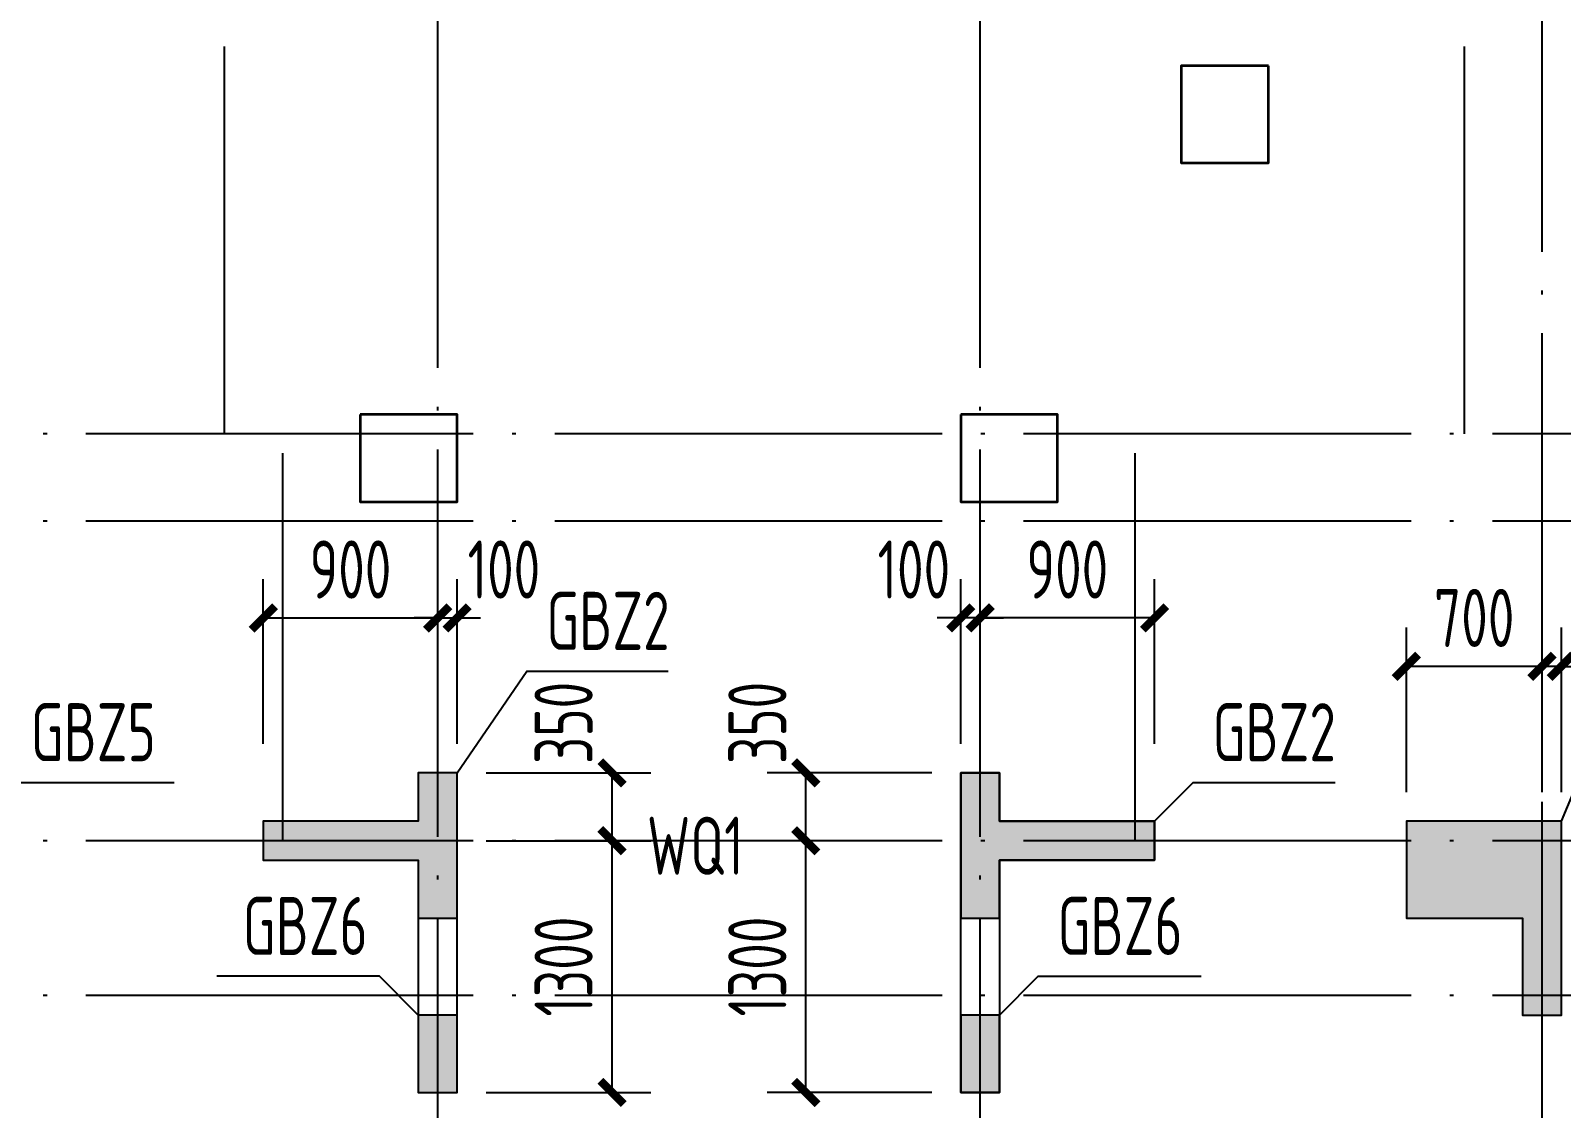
# Model space of a CAD drawing. Extents: x -1712635 to -854203, y -534641 to -21985.
# Drawn here: x -1324721 to -1316820, y -73270 to -67706 of the extents above; entities that cross this region are included whole.
import ezdxf
from ezdxf.enums import TextEntityAlignment as Align

# ---------------------------------------------------------------- set-up
doc = ezdxf.new("R2010")
doc.units = 0
doc.header["$LTSCALE"] = 1000
doc.linetypes.add('DOTE', pattern=[2.42, 2, -0.2, 0.02, -0.2])
doc.layers.get('0').update_dxf_attribs({"linetype": 'CONTINUOUS'})
doc.layers.get('Defpoints').update_dxf_attribs({"linetype": 'CONTINUOUS'})
for name, color, linetype in [('A-DOTE', 10, 'DOTE'), ('COLU_DE_TEXT', 7, 'CONTINUOUS'), ('LABEL', 1, 'CONTINUOUS'), ('S-Q墙实线', 6, 'CONTINUOUS'), ('S-Q墙标注', 3, 'CONTINUOUS'), ('S-X详图填充', 252, 'CONTINUOUS'), ('S-X详图实线', 4, 'CONTINUOUS'), ('S-Z柱实线', 6, 'CONTINUOUS')]:
    doc.layers.add(name, color=color, linetype=linetype)
doc.styles.add('TSSD_REIN', font='tssdeng.shx', dxfattribs={"width": 0.7, "height": 300, "bigfont": 'tssdchn.shx'})
doc.styles.add('结构文字', font='zstxt.shx', dxfattribs={"width": 0.7, "bigfont": 'zshz.shx'})
doc.dimstyles.new('STRUCK', dxfattribs={"dimtxt": 400, "dimasz": 121, "dimexe": 200, "dimexo": 150, "dimgap": 115, "dimtad": 1, "dimdec": 0, "dimdsep": 46, "dimtxsty": '结构文字', "dimblk": 'ARCHTICK', "dimcen": 400, "dimclrd": 3, "dimclre": 3, "dimclrt": 7, "dimadec": 0, "dimazin": 0, "dimtfac": 1, "dimtdec": 0, "dimtix": 1, "dimtmove": 2, "dimatfit": 3, "dimldrblk": '_DIMX', "dimfxl": 0, "dimtolj": 1, "dimtzin": 0, "dimarcsym": 0})

# ---------------------------------------------------------------- blocks, each defined once
blk = doc.blocks.new('_ArchTick')
at = {"color": 0, "const_width": 0.35}
blk.add_lwpolyline([(-0.5, -0.5), (0.5, 0.5)], dxfattribs=at)
blk = doc.blocks.new('*D545')
at = {"layer": 'Defpoints', "color": 0}
for p in [(-1319819.6, -70738), (-1319819.6, -71538), (-1318919.5, -71538)]:
    blk.add_point(p, dxfattribs=at)
at = {"layer": 'S-Q墙标注', "color": 3, "lineweight": -2}
for p, q in [((-1319819.6, -71388), (-1319819.6, -70538)), ((-1318919.5, -71388), (-1318919.5, -70538)), ((-1318919.5, -70738), (-1319819.6, -70738))]:
    blk.add_line(p, q, dxfattribs=at)
at = {"layer": 'S-Q墙标注', "color": 3, "lineweight": -2, "xscale": 121, "yscale": 121, "zscale": 121, "rotation": 180}
blk.add_blockref('_ArchTick', (-1319819.6, -70738), dxfattribs=at)
at = {"layer": 'S-Q墙标注', "color": 3, "lineweight": -2, "xscale": 121, "yscale": 121, "zscale": 121}
blk.add_blockref('_ArchTick', (-1318919.5, -70738), dxfattribs=at)
at = {"layer": 'S-Q墙标注', "color": 7, "insert": (-1319369.6, -70488), "char_height": 300, "attachment_point": 5, "style": 'TSSD_REIN'}
blk.add_mtext('\\A1;900', dxfattribs=at)
blk = doc.blocks.new('_DIMX')
blk.add_line((-150, 0), (150, 0))
at = {"const_width": 50}
blk.add_lwpolyline([(-70, -70), (70, 70)], dxfattribs=at)
blk = doc.blocks.new('*D546')
at = {"layer": 'Defpoints', "color": 0}
for p in [(-1319919.7, -70738), (-1319919.7, -71538), (-1319819.6, -71538)]:
    blk.add_point(p, dxfattribs=at)
at = {"layer": 'S-Q墙标注', "color": 3, "lineweight": -2}
for p, q in [((-1319919.7, -71388), (-1319919.7, -70538)), ((-1319819.6, -71388), (-1319819.6, -70538)), ((-1319919.7, -70738), (-1320040.7, -70738)), ((-1319819.6, -70738), (-1319919.7, -70738)), ((-1319819.6, -70738), (-1319698.6, -70738))]:
    blk.add_line(p, q, dxfattribs=at)
at = {"layer": 'S-Q墙标注', "color": 3, "lineweight": -2, "xscale": 121, "yscale": 121, "zscale": 121}
blk.add_blockref('_ArchTick', (-1319919.7, -70738), dxfattribs=at)
at = {"layer": 'S-Q墙标注', "color": 3, "lineweight": -2, "xscale": 121, "yscale": 121, "zscale": 121, "rotation": 180}
blk.add_blockref('_ArchTick', (-1319819.6, -70738), dxfattribs=at)
at = {"layer": 'S-Q墙标注', "color": 7, "insert": (-1320161.6, -70488), "char_height": 300, "attachment_point": 5, "style": 'TSSD_REIN'}
blk.add_mtext('\\A1;100', dxfattribs=at)
blk = doc.blocks.new('*D547')
at = {"layer": 'Defpoints', "color": 0}
for p in [(-1322619.7, -70738), (-1323519.8, -71538), (-1322619.7, -71538)]:
    blk.add_point(p, dxfattribs=at)
at = {"layer": 'S-Q墙标注', "color": 3, "lineweight": -2}
for p, q in [((-1323519.8, -71388), (-1323519.8, -70538)), ((-1322619.7, -71388), (-1322619.7, -70538)), ((-1323519.8, -70738), (-1322619.7, -70738))]:
    blk.add_line(p, q, dxfattribs=at)
at = {"layer": 'S-Q墙标注', "color": 3, "lineweight": -2, "xscale": 121, "yscale": 121, "zscale": 121, "rotation": 180}
blk.add_blockref('_ArchTick', (-1323519.8, -70738), dxfattribs=at)
at = {"layer": 'S-Q墙标注', "color": 3, "lineweight": -2, "xscale": 121, "yscale": 121, "zscale": 121}
blk.add_blockref('_ArchTick', (-1322619.7, -70738), dxfattribs=at)
at = {"layer": 'S-Q墙标注', "color": 7, "insert": (-1323069.7, -70488), "char_height": 300, "attachment_point": 5, "style": 'TSSD_REIN'}
blk.add_mtext('\\A1;900', dxfattribs=at)
blk = doc.blocks.new('*D548')
at = {"layer": 'Defpoints', "color": 0}
for p in [(-1322519.7, -70738), (-1322619.7, -71538), (-1322519.7, -71538)]:
    blk.add_point(p, dxfattribs=at)
at = {"layer": 'S-Q墙标注', "color": 3, "lineweight": -2}
for p, q in [((-1322619.7, -71388), (-1322619.7, -70538)), ((-1322519.7, -71388), (-1322519.7, -70538)), ((-1322619.7, -70738), (-1322740.7, -70738)), ((-1322619.7, -70738), (-1322519.7, -70738)), ((-1322519.7, -70738), (-1322398.7, -70738))]:
    blk.add_line(p, q, dxfattribs=at)
at = {"layer": 'S-Q墙标注', "color": 3, "lineweight": -2, "xscale": 121, "yscale": 121, "zscale": 121}
blk.add_blockref('_ArchTick', (-1322619.7, -70738), dxfattribs=at)
at = {"layer": 'S-Q墙标注', "color": 3, "lineweight": -2, "xscale": 121, "yscale": 121, "zscale": 121, "rotation": 180}
blk.add_blockref('_ArchTick', (-1322519.7, -70738), dxfattribs=at)
at = {"layer": 'S-Q墙标注', "color": 7, "insert": (-1322277.7, -70488), "char_height": 300, "attachment_point": 5, "style": 'TSSD_REIN'}
blk.add_mtext('\\A1;100', dxfattribs=at)
blk = doc.blocks.new('*D657')
at = {"layer": 'Defpoints', "color": 0}
for p in [(-1316919.7, -70988), (-1316919.7, -71788), (-1316819.7, -71788)]:
    blk.add_point(p, dxfattribs=at)
at = {"layer": 'S-Q墙标注', "color": 3, "lineweight": -2}
for p, q in [((-1316919.7, -71638), (-1316919.7, -70788)), ((-1316819.7, -71638), (-1316819.7, -70788)), ((-1316919.7, -70988), (-1317040.7, -70988)), ((-1316819.7, -70988), (-1316919.7, -70988)), ((-1316819.7, -70988), (-1316698.7, -70988))]:
    blk.add_line(p, q, dxfattribs=at)
at = {"layer": 'S-Q墙标注', "color": 3, "lineweight": -2, "xscale": 121, "yscale": 121, "zscale": 121}
blk.add_blockref('_ArchTick', (-1316919.7, -70988), dxfattribs=at)
at = {"layer": 'S-Q墙标注', "color": 3, "lineweight": -2, "xscale": 121, "yscale": 121, "zscale": 121, "rotation": 180}
blk.add_blockref('_ArchTick', (-1316819.7, -70988), dxfattribs=at)
at = {"layer": 'S-Q墙标注', "color": 7, "insert": (-1316577.7, -70738), "char_height": 300, "attachment_point": 5, "style": 'TSSD_REIN'}
blk.add_mtext('\\A1;100', dxfattribs=at)
blk = doc.blocks.new('*D658')
at = {"layer": 'Defpoints', "color": 0}
for p in [(-1317619.6, -70988), (-1317619.6, -71788), (-1316919.7, -71788)]:
    blk.add_point(p, dxfattribs=at)
at = {"layer": 'S-Q墙标注', "color": 3, "lineweight": -2}
for p, q in [((-1317619.6, -71638), (-1317619.6, -70788)), ((-1316919.7, -71638), (-1316919.7, -70788)), ((-1316919.7, -70988), (-1317619.6, -70988))]:
    blk.add_line(p, q, dxfattribs=at)
at = {"layer": 'S-Q墙标注', "color": 3, "lineweight": -2, "xscale": 121, "yscale": 121, "zscale": 121, "rotation": 180}
blk.add_blockref('_ArchTick', (-1317619.6, -70988), dxfattribs=at)
at = {"layer": 'S-Q墙标注', "color": 3, "lineweight": -2, "xscale": 121, "yscale": 121, "zscale": 121}
blk.add_blockref('_ArchTick', (-1316919.7, -70988), dxfattribs=at)
at = {"layer": 'S-Q墙标注', "color": 7, "insert": (-1317269.6, -70738), "char_height": 300, "attachment_point": 5, "style": 'TSSD_REIN'}
blk.add_mtext('\\A1;700', dxfattribs=at)
blk = doc.blocks.new('*D661')
at = {"layer": 'Defpoints', "color": 0}
for p in [(-1320719.7, -71888), (-1319919.7, -71888), (-1319919.7, -73188)]:
    blk.add_point(p, dxfattribs=at)
at = {"layer": 'S-Q墙标注', "color": 3, "lineweight": -2}
for p, q in [((-1320069.7, -71888), (-1320919.7, -71888)), ((-1320719.7, -73188), (-1320719.7, -71888)), ((-1320069.7, -73188), (-1320919.7, -73188))]:
    blk.add_line(p, q, dxfattribs=at)
at = {"layer": 'S-Q墙标注', "color": 3, "lineweight": -2, "xscale": 121, "yscale": 121, "zscale": 121}
for p, rotation in [((-1320719.7, -71888), 90), ((-1320719.7, -73188), 270)]:
    blk.add_blockref('_ArchTick', p, dxfattribs=dict(at, rotation=rotation))
at = {"layer": 'S-Q墙标注', "color": 7, "insert": (-1320969.7, -72538), "char_height": 300, "attachment_point": 5, "rotation": 90, "style": 'TSSD_REIN'}
blk.add_mtext('\\A1;1300', dxfattribs=at)
blk = doc.blocks.new('*D662')
at = {"layer": 'Defpoints', "color": 0}
for p in [(-1320719.7, -71538), (-1319919.7, -71538), (-1319919.7, -71888)]:
    blk.add_point(p, dxfattribs=at)
at = {"layer": 'S-Q墙标注', "color": 3, "lineweight": -2}
for p, q in [((-1320069.7, -71538), (-1320919.7, -71538)), ((-1320719.7, -71888), (-1320719.7, -71538)), ((-1320069.7, -71888), (-1320919.7, -71888))]:
    blk.add_line(p, q, dxfattribs=at)
at = {"layer": 'S-Q墙标注', "color": 3, "lineweight": -2, "xscale": 121, "yscale": 121, "zscale": 121}
for p, rotation in [((-1320719.7, -71538), 90), ((-1320719.7, -71888), 270)]:
    blk.add_blockref('_ArchTick', p, dxfattribs=dict(at, rotation=rotation))
at = {"layer": 'S-Q墙标注', "color": 7, "insert": (-1320969.7, -71279.9), "char_height": 300, "attachment_point": 5, "rotation": 90, "style": 'TSSD_REIN'}
blk.add_mtext('\\A1;350', dxfattribs=at)
blk = doc.blocks.new('*D693')
at = {"layer": 'Defpoints', "color": 0}
for p in [(-1322519.7, -71888), (-1321719.7, -71888), (-1322519.7, -73188)]:
    blk.add_point(p, dxfattribs=at)
at = {"layer": 'S-Q墙标注', "color": 3, "lineweight": -2}
for p, q in [((-1322369.7, -71888), (-1321519.7, -71888)), ((-1321719.7, -73188), (-1321719.7, -71888)), ((-1322369.7, -73188), (-1321519.7, -73188))]:
    blk.add_line(p, q, dxfattribs=at)
at = {"layer": 'S-Q墙标注', "color": 3, "lineweight": -2, "xscale": 121, "yscale": 121, "zscale": 121}
for p, rotation in [((-1321719.7, -71888), 90), ((-1321719.7, -73188), 270)]:
    blk.add_blockref('_ArchTick', p, dxfattribs=dict(at, rotation=rotation))
at = {"layer": 'S-Q墙标注', "color": 7, "insert": (-1321969.7, -72538), "char_height": 300, "attachment_point": 5, "rotation": 90, "style": 'TSSD_REIN'}
blk.add_mtext('\\A1;1300', dxfattribs=at)
blk = doc.blocks.new('*D694')
at = {"layer": 'Defpoints', "color": 0}
for p in [(-1322519.7, -71538), (-1321719.7, -71538), (-1322519.7, -71888)]:
    blk.add_point(p, dxfattribs=at)
at = {"layer": 'S-Q墙标注', "color": 3, "lineweight": -2}
for p, q in [((-1322369.7, -71538), (-1321519.7, -71538)), ((-1321719.7, -71888), (-1321719.7, -71538)), ((-1322369.7, -71888), (-1321519.7, -71888))]:
    blk.add_line(p, q, dxfattribs=at)
at = {"layer": 'S-Q墙标注', "color": 3, "lineweight": -2, "xscale": 121, "yscale": 121, "zscale": 121}
for p, rotation in [((-1321719.7, -71538), 90), ((-1321719.7, -71888), 270)]:
    blk.add_blockref('_ArchTick', p, dxfattribs=dict(at, rotation=rotation))
at = {"layer": 'S-Q墙标注', "color": 7, "insert": (-1321969.7, -71279.9), "char_height": 300, "attachment_point": 5, "rotation": 90, "style": 'TSSD_REIN'}
blk.add_mtext('\\A1;350', dxfattribs=at)
blk = doc.blocks.new('20210825.17464595')
at = {"layer": 'A-DOTE'}
for p, q in [((39600, 18600), (39600, 22300)), ((40700, 14100.3), (40700, 22300)), ((43500, 14100.3), (43500, 22300)), ((46000, 18600), (46000, 22300)), ((46400, 14700), (46400, 22300)), ((57823.9, 18600), (3600, 18600)), ((39900, 16500), (39900, 18600)), ((44300, 16500), (44300, 18600)), ((57823.9, 18150), (3600, 18150)), ((57823.9, 16500), (3600, 16500)), ((57823.9, 15700), (3600, 15700))]:
    blk.add_line(p, q, dxfattribs=at)

msp = doc.modelspace()

# ---------------------------------------------------------------- hatches: boundary and pattern name
at = {"layer": 'S-X详图填充'}
h = msp.add_hatch(color=256, dxfattribs=at)
h.dxf.hatch_style = 1
h.paths.add_polyline_path([(-1322719.65, -72287.99), (-1322519.65, -72287.99), (-1322519.65, -71537.99), (-1322719.65, -71537.99), (-1322719.65, -71787.99), (-1323519.65, -71788.01), (-1323519.65, -71988.01), (-1322719.65, -71987.99)])
h = msp.add_hatch(color=256, dxfattribs=at)
h.dxf.hatch_style = 1
h.paths.add_polyline_path([(-1319719.65, -71987.99), (-1318919.65, -71988.01), (-1318919.65, -71788.01), (-1319719.65, -71787.99), (-1319719.65, -71537.99), (-1319919.65, -71537.99), (-1319919.65, -72287.99), (-1319719.65, -72287.99)])
h = msp.add_hatch(color=256, dxfattribs=at)
h.dxf.hatch_style = 1
h.paths.add_polyline_path([(-1316819.65, -71787.99), (-1317619.65, -71787.99), (-1317619.65, -72288.01), (-1317019.65, -72288.01), (-1317019.65, -72787.99), (-1316819.65, -72787.99)])
h = msp.add_hatch(color=256, dxfattribs=at)
h.dxf.hatch_style = 1
h.paths.add_polyline_path([(-1322519.65, -72787.99), (-1322719.65, -72787.99), (-1322719.65, -73187.99), (-1322519.65, -73187.99)])
h = msp.add_hatch(color=256, dxfattribs=at)
h.dxf.hatch_style = 1
h.paths.add_polyline_path([(-1319719.65, -72787.99), (-1319919.65, -72787.99), (-1319919.65, -73187.99), (-1319719.65, -73187.99)])

# ---------------------------------------------------------------- linework, layer by layer
at = {"layer": 'LABEL', "color": 6}
for points in [[(-1322519.65, -71537.99), (-1322158.7, -71013.21), (-1321430.37, -71013.21)], [(-1316819.65, -71787.99), (-1316619.65, -71309.83), (-1315779.65, -71309.83)], [(-1325019.74, -71787.99), (-1324819.74, -71587.99), (-1323979.74, -71587.99)], [(-1318919.65, -71788), (-1318719.65, -71588), (-1317987.21, -71588)], [(-1322719.65, -72787.99), (-1322919.65, -72587.99), (-1323759.65, -72587.99)], [(-1319719.65, -72787.99), (-1319519.65, -72587.99), (-1318679.65, -72587.99)]]:
    msp.add_lwpolyline(points, dxfattribs=at)
at = {"layer": 'S-Q墙实线'}
for points in [[(-1322719.65, -73188.01), (-1322519.65, -73188.01), (-1322519.65, -71538.01), (-1322719.65, -71538.01), (-1322719.65, -71788.01), (-1323519.65, -71788.01), (-1323519.65, -71988.01), (-1322719.65, -71988.01)], [(-1319719.65, -73188.01), (-1319919.65, -73188.01), (-1319919.65, -71538.01), (-1319719.65, -71538.01), (-1319719.65, -71788.01), (-1318919.65, -71788.01), (-1318919.65, -71988.01), (-1319719.65, -71988.01)], [(-1316819.65, -71788.01), (-1317619.65, -71788.01), (-1317619.65, -72288.01), (-1317019.65, -72288.01), (-1317019.65, -72788.01), (-1316819.65, -72788.01)]]:
    msp.add_lwpolyline(points, close=True, dxfattribs=at)
at = {"layer": 'S-X详图实线'}
for points in [[(-1322719.65, -72287.99), (-1322519.65, -72287.99), (-1322519.65, -71537.99), (-1322719.65, -71537.99), (-1322719.65, -71787.99), (-1323519.65, -71788.01), (-1323519.65, -71988.01), (-1322719.65, -71987.99), (-1322719.65, -72287.99)], [(-1319919.65, -72287.99), (-1319719.65, -72287.99), (-1319719.65, -71987.99), (-1318919.65, -71988.01), (-1318919.65, -71788.01), (-1319719.65, -71787.99), (-1319719.65, -71537.99), (-1319919.65, -71537.99), (-1319919.65, -72287.99)], [(-1316819.65, -71787.99), (-1317619.65, -71787.99), (-1317619.65, -72288.01), (-1317019.65, -72288.01), (-1317019.65, -72787.99), (-1316819.65, -72787.99), (-1316819.65, -71787.99)], [(-1322519.65, -72787.99), (-1322719.65, -72787.99), (-1322719.65, -73187.99), (-1322519.65, -73187.99), (-1322519.65, -72787.99)], [(-1319719.65, -72787.99), (-1319919.65, -72787.99), (-1319919.65, -73187.99), (-1319719.65, -73187.99), (-1319719.65, -72787.99)]]:
    msp.add_lwpolyline(points, close=True, dxfattribs=at)
at = {"layer": 'S-Z柱实线', "lineweight": 35}
for points in [[(-1318331.38, -67888), (-1318781.38, -67888), (-1318781.38, -68388), (-1318331.38, -68388)], [(-1323019.65, -69688), (-1323019.65, -70138), (-1322519.65, -70138), (-1322519.65, -69688)], [(-1319919.65, -69688), (-1319919.65, -70138), (-1319419.65, -70138), (-1319419.65, -69688)]]:
    msp.add_lwpolyline(points, close=True, dxfattribs=at)

# ---------------------------------------------------------------- block references
at = {"layer": 'A-DOTE', "color": 2}
msp.add_blockref('20210825.17464595', (-1363319.65, -88388.04), dxfattribs=at)

# ---------------------------------------------------------------- texts
at = {"layer": 'COLU_DE_TEXT', "color": 7, "style": 'TSSD_REIN', "width": 0.7}
for s, p in [('GBZ2', (-1322058.7, -70993.21)), ('GBZ5', (-1324719.74, -71567.99)), ('GBZ2', (-1318619.65, -71568)), ('GBZ6', (-1323625.42, -72567.99)), ('GBZ6', (-1319419.65, -72567.99))]:
    msp.add_text(s, height=300, dxfattribs=at).set_placement(p, align=Align.BOTTOM_LEFT)
at = {"layer": 'S-Q墙标注', "style": 'TSSD_REIN', "width": 0.7}
msp.add_text('WQ1', height=300, dxfattribs=at).set_placement((-1321290.14, -72154.2), align=Align.BOTTOM_CENTER)

# ---------------------------------------------------------------- dimensions: what is measured, and where the dimension line sits
at = {"layer": 'S-Q墙标注'}
dim = msp.add_linear_dim(base=(-1322619.66, -70737.99), p1=(-1323519.78, -71537.99), p2=(-1322619.66, -71537.99), dimstyle='STRUCK', override={"dimtxt": 300, "dimgap": 100, "dimtxsty": 'TSSD_REIN'}, dxfattribs=at)
dim.commit()
dim.dimension.update_dxf_attribs({"geometry": '*D547', "text_midpoint": (-1323069.72, -70487.99)})
dim = msp.add_linear_dim(base=(-1322519.65, -70737.99), p1=(-1322619.66, -71537.99), p2=(-1322519.65, -71537.99), dimstyle='STRUCK', override={"dimtxt": 300, "dimgap": 100, "dimtxsty": 'TSSD_REIN'}, dxfattribs=at)
dim.commit()
dim.dimension.update_dxf_attribs({"geometry": '*D548', "text_midpoint": (-1322277.73, -70487.99), "dimtype": 160})
for base, p1, p2, angle, picture, middle in [((-1319919.65, -70737.99), (-1319819.64, -71537.99), (-1319919.65, -71537.99), 180, '*D546', (-1320161.57, -70487.99)), ((-1316919.65, -70987.99), (-1316819.65, -71787.99), (-1316919.65, -71787.99), 180, '*D657', (-1316577.73, -70737.99)), ((-1321719.65, -71537.99), (-1322519.65, -71887.99), (-1322519.65, -71537.99), 90, '*D694', (-1321969.65, -71279.92)), ((-1320719.65, -71537.99), (-1319919.65, -71887.99), (-1319919.65, -71537.99), 90, '*D662', (-1320969.65, -71279.92))]:
    dim = msp.add_linear_dim(base=base, p1=p1, p2=p2, angle=angle, dimstyle='STRUCK', override={"dimtxt": 300, "dimgap": 100, "dimtxsty": 'TSSD_REIN'}, dxfattribs=at)
    dim.commit()
    dim.dimension.update_dxf_attribs({"geometry": picture, "text_midpoint": middle, "dimtype": 160})
for base, p1, p2, angle, picture, middle in [((-1319819.64, -70737.99), (-1318919.53, -71537.99), (-1319819.64, -71537.99), 180, '*D545', (-1319369.58, -70487.99)), ((-1317619.65, -70987.99), (-1316919.65, -71787.99), (-1317619.65, -71787.99), 180, '*D658', (-1317269.65, -70737.99)), ((-1321719.65, -71887.99), (-1322519.65, -73187.99), (-1322519.65, -71887.99), 90, '*D693', (-1321969.65, -72537.99)), ((-1320719.65, -71887.99), (-1319919.65, -73187.99), (-1319919.65, -71887.99), 90, '*D661', (-1320969.65, -72537.99))]:
    dim = msp.add_linear_dim(base=base, p1=p1, p2=p2, angle=angle, dimstyle='STRUCK', override={"dimtxt": 300, "dimgap": 100, "dimtxsty": 'TSSD_REIN'}, dxfattribs=at)
    dim.commit()
    dim.dimension.update_dxf_attribs({"geometry": picture, "text_midpoint": middle})

doc.saveas('drawing.dxf')
